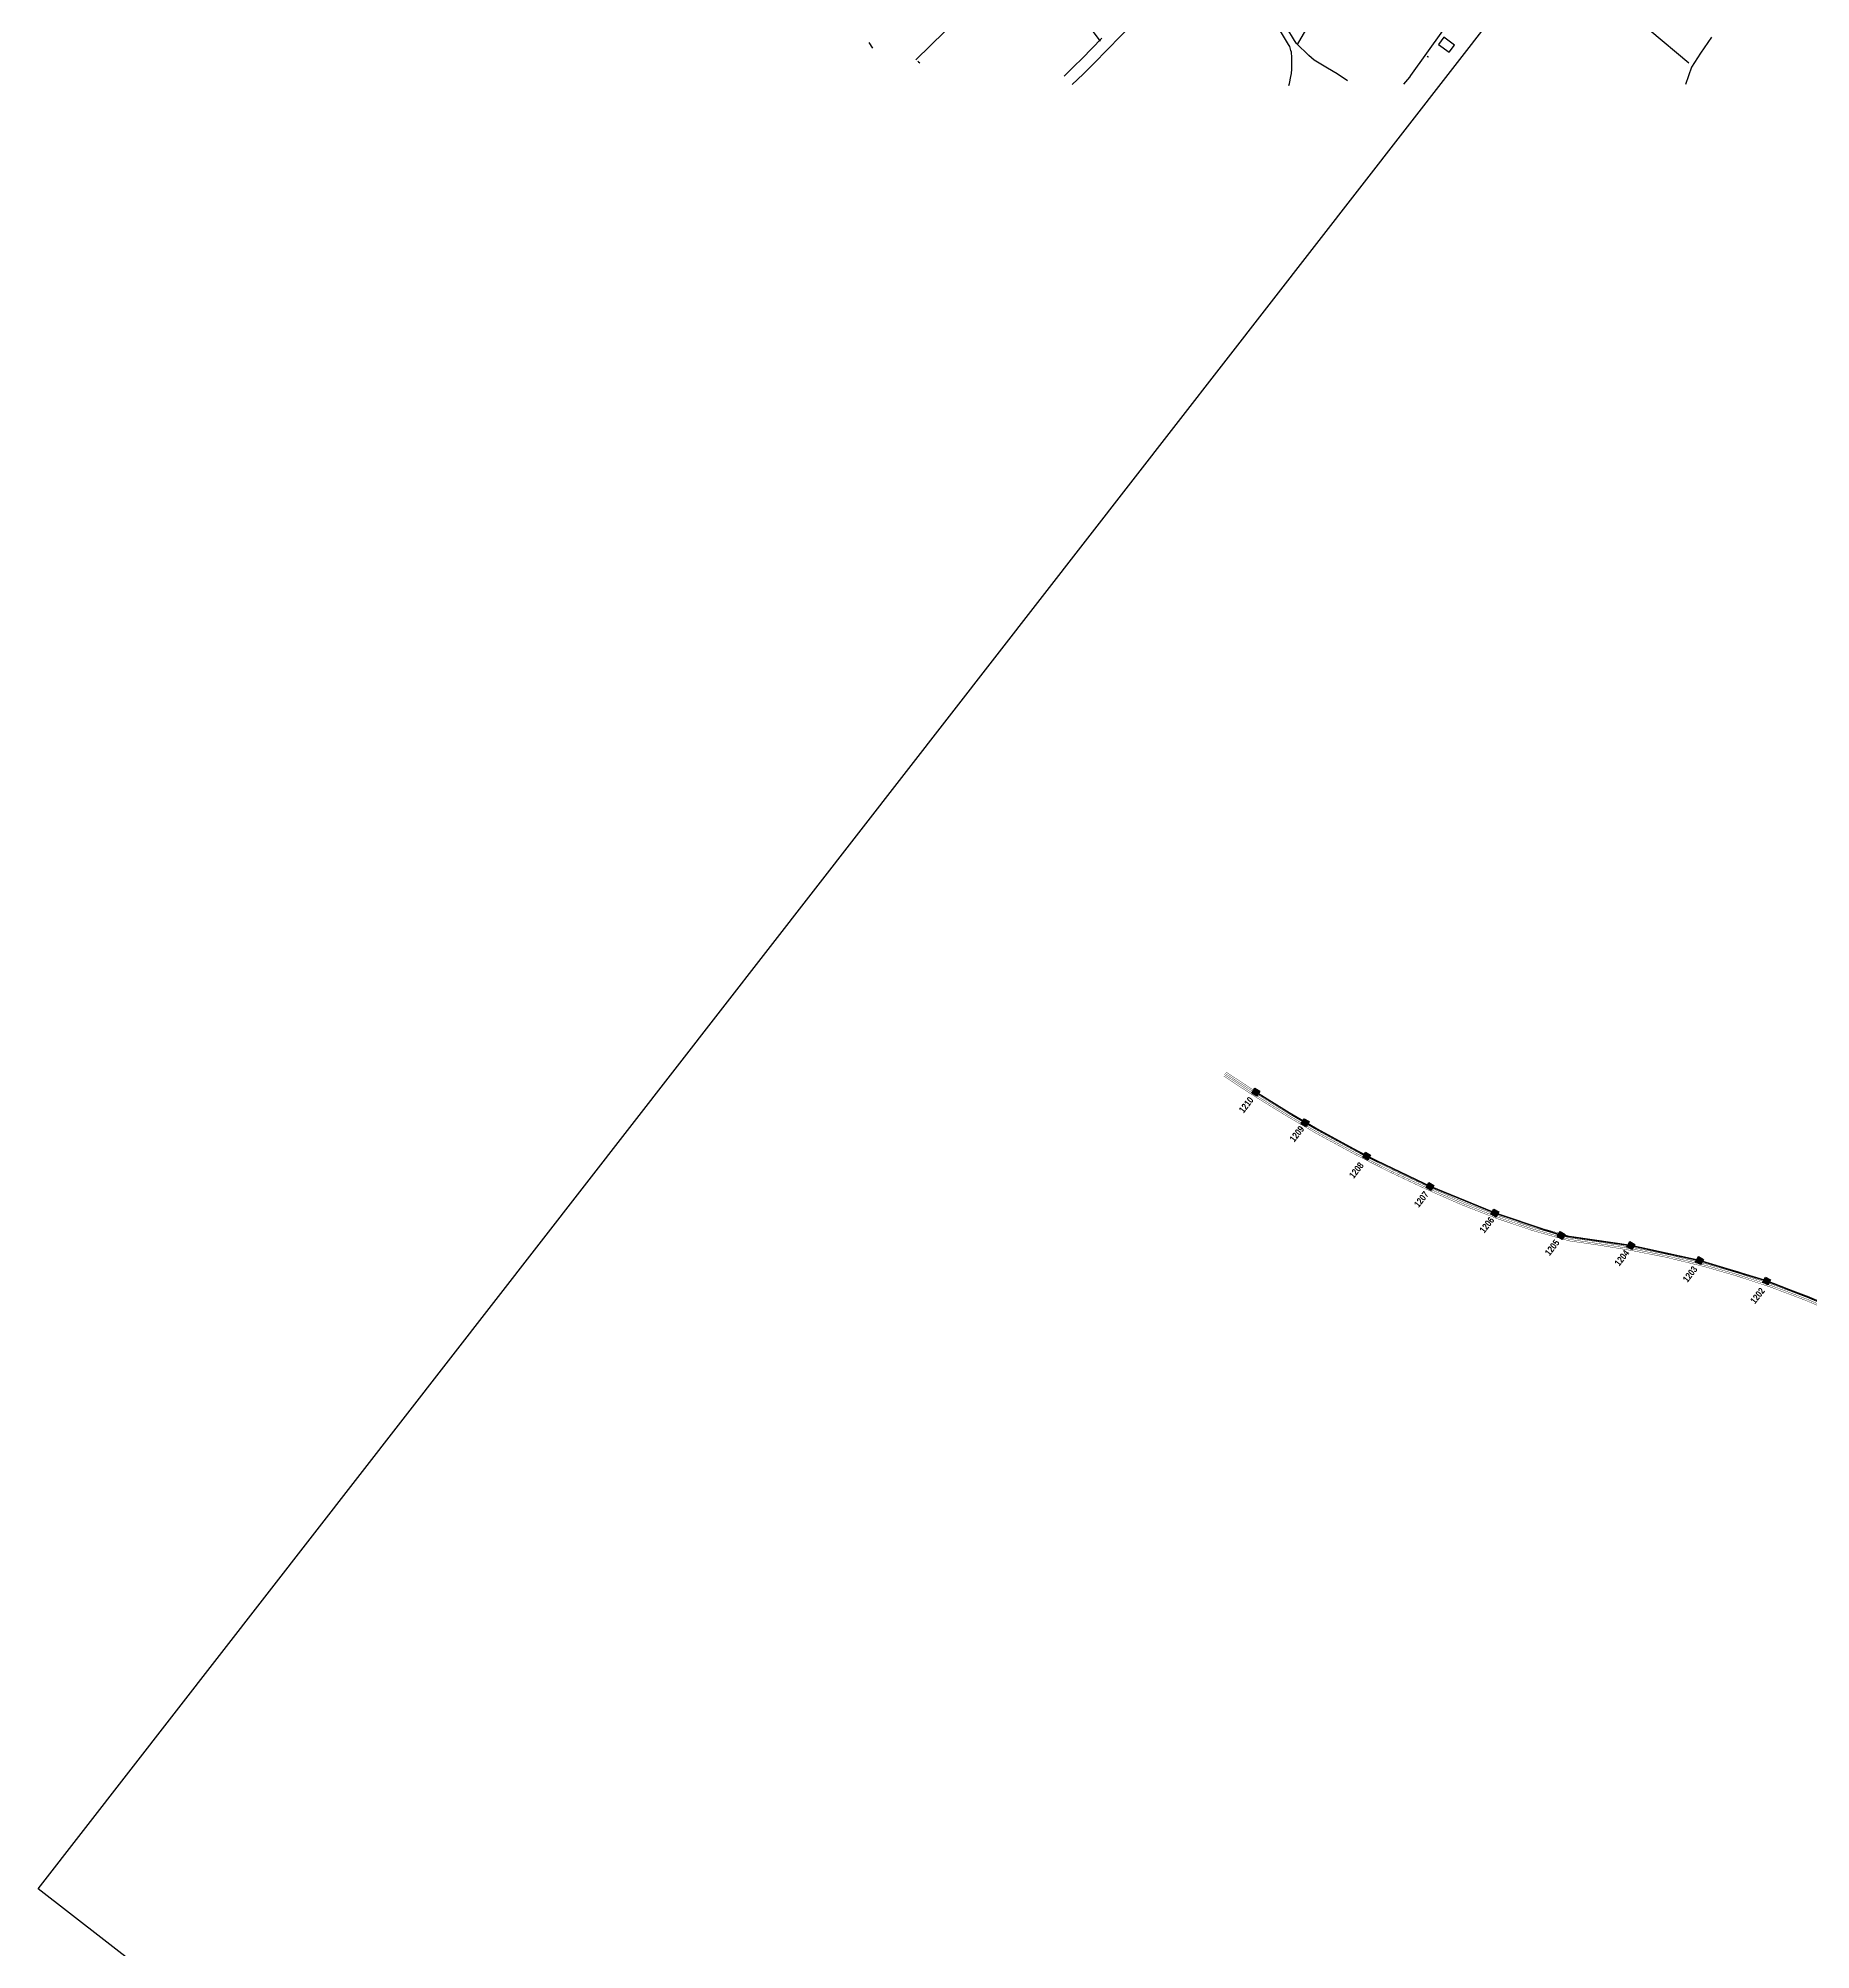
# Model space of a CAD drawing. Header units: metres. Extents: x 750363 to 753809, y 4417932 to 4421953.
# Drawn here: x 750363 to 751555, y 4419326 to 4420612 of the extents above; entities that cross this region are included whole.
import ezdxf

# ---------------------------------------------------------------- set-up
doc = ezdxf.new("R2010")
doc.units = ezdxf.units.M
for name, color, linetype in [('1-CONEXIÓN S.T.', 7, 'Continuous'), ('2-ARQUETAS-PASO', 170, 'Continuous'), ('2-TEXTO-ARQUETA-MT', 7, 'Continuous'), ('2-ZANJAS-MT', 10, 'Continuous'), ('ACEQUIAS$0$125', 8, 'Continuous'), ('ACEQUIAS$0$162', 8, 'Continuous'), ('CAMINOS$0$84', 8, 'Continuous'), ('CAMINOS$0$85', 8, 'Continuous'), ('M2$0$11', 8, 'Continuous')]:
    doc.layers.add(name, color=color, linetype=linetype)
doc.styles.add('Urbanismo_1_1000', font='swisscb.ttf', dxfattribs={"height": 3})

# ---------------------------------------------------------------- blocks, each defined once
blk = doc.blocks.new('Arqueta 001')
h = blk.add_hatch(color=255)
h.dxf.hatch_style = 1
h.paths.add_polyline_path([(-2, 1.9), (0, 0), (1.9, 1.9)])
h.paths.add_polyline_path([(0, 0), (-2, -2), (1.9, -2)])
h = blk.add_hatch(color=256)
h.dxf.hatch_style = 1
h.paths.add_polyline_path([(0, 0), (-2, 1.9), (-2, -2)])
h.paths.add_polyline_path([(1.9, -2), (1.9, 1.9), (0, 0)])
h = blk.add_hatch(color=256)
h.dxf.hatch_style = 1
h.paths.add_polyline_path([(1.9, 1.9), (-2, 1.9), (0, 0)])
h.paths.add_polyline_path([(0, 0), (-2, -2), (1.9, -2)])
for p, q in [((-2, 1.9), (1.9, 1.9)), ((-2, -2), (-2, 1.9)), ((-2, 1.9), (1.9, -2)), ((1.9, 1.9), (-2, -2)), ((1.9, 1.9), (1.9, -2)), ((1.9, -2), (-2, -2))]:
    blk.add_line(p, q)

msp = doc.modelspace()

# ---------------------------------------------------------------- linework, layer by layer
msp.add_lwpolyline([(750362.6, 4419366.9), (751925.9, 4421379.1), (753772.5, 4419944.5), (752209.3, 4417932.3)], close=True)
at = {"layer": '1-CONEXIÓN S.T.', "color": 212, "const_width": 0.25}
for points in [[(751577.7, 4419751.8), (751552.1, 4419762.7), (751528.9, 4419771.5), (751505, 4419779.4), (751483.8, 4419785.5), (751457.6, 4419791.9), (751434.2, 4419796.5), (751412.2, 4419800.1), (751392.6, 4419802.9), (751368.1, 4419809.8), (751344.6, 4419817.7), (751320.2, 4419827.2), (751296.3, 4419837.7), (751271.1, 4419849.6), (751249.2, 4419860.7), (751222.8, 4419875), (751202, 4419887.2), (751180.9, 4419900.2), (751160, 4419913.9)], [(751161.1, 4419915.6), (751182, 4419902), (751203, 4419889), (751223.9, 4419876.8), (751250.2, 4419862.5), (751272, 4419851.5), (751297.2, 4419839.6), (751321, 4419829.2), (751345.3, 4419819.7), (751368.7, 4419811.8), (751393, 4419804.9), (751412.5, 4419802.2), (751434.6, 4419798.6), (751458.1, 4419793.9), (751484.4, 4419787.5), (751505.6, 4419781.4), (751529.6, 4419773.5), (751552.9, 4419764.7), (751578.5, 4419753.7)]]:
    msp.add_lwpolyline(points, dxfattribs=at)
at = {"layer": '1-CONEXIÓN S.T.', "color": 212}
for points in [[(751160.6, 4419914.8, 0.25, 0.25, 0), (751181.4, 4419901.1, 0.25, 0.25, 0), (751202.5, 4419888.1, 0.25, 0.25, 0), (751223.4, 4419875.9, 0.25, 0.25, 0), (751249.7, 4419861.6, 0.25, 0.25, 0), (751271.5, 4419850.5, 0.25, 0.25, 0), (751296.7, 4419838.7, 0.25, 0.25, 0), (751320.6, 4419828.2, 0.25, 0.25, 0), (751344.9, 4419818.7, 0.25, 0.25, 0), (751368.4, 4419810.8, 0.25, 0.25, 0), (751392.8, 4419803.9, 0.25, 0.25, 0), (751412.3, 4419801.1, 0.25, 0.25, 0), (751434.4, 4419797.6, 0.25, 0.25, 0), (751457.8, 4419792.9, 0.25, 0.25, 0), (751484.1, 4419786.5, 0.25, 0.25, 0), (751505.3, 4419780.4, 0.25, 0.25, 0), (751529.3, 4419772.5, 0.25, 0.25, 0), (751552.5, 4419763.7, 0.25, 0.25, 0), (751578.1, 4419752.7, 0.25, 0.25, 0)], [(751161.7, 4419916.5, 0.25, 0.25, 0), (751182.6, 4419902.8, 0.25, 0.25, 0), (751203.6, 4419889.9, 0.25, 0.25, 0), (751224.4, 4419877.8, 0.25, 0.25, 0), (751250.6, 4419863.5, 0.25, 0.25, 0), (751272.5, 4419852.4, 0.25, 0.25, 0), (751297.6, 4419840.6, 0.25, 0.25, 0), (751321.4, 4419830.2, 0.25, 0.25, 0), (751345.6, 4419820.7, 0.25, 0.25, 0), (751369, 4419812.8, 0.25, 0.25, 0), (751393.2, 4419806, 0.25, 0.25, 0), (751412.6, 4419803.2, 0.25, 0.25, 0), (751434.8, 4419799.6, 0.25, 0.25, 0), (751458.3, 4419794.9, 0.25, 0.25, 0), (751484.6, 4419788.5, 0.25, 0.25, 0), (751505.9, 4419782.4, 0.25, 0.25, 0), (751530, 4419774.4, 0.25, 0.25, 0), (751553.2, 4419765.7, 0.25, 0.25, 0), (751579, 4419754.7, 0.25, 0.25, 0)]]:
    msp.add_lwpolyline(points, format="xyseb", dxfattribs=at)
at = {"layer": '2-ZANJAS-MT', "const_width": 1, "elevation": 1.3}
for points in [[(751181.7, 4419903.1), (751214.9, 4419882.5)], [(751214.9, 4419882.5), (751256.3, 4419860)], [(751256.3, 4419860), (751298.9, 4419839.6)], [(751298.9, 4419839.6), (751342.6, 4419821.7)], [(751342.6, 4419821.7), (751387.2, 4419806.6)], [(751387.2, 4419806.6), (751434, 4419799.8)], [(751434, 4419799.8), (751480.2, 4419789.7)], [(751480.2, 4419789.7), (751525.4, 4419776)], [(751525.4, 4419776), (751569.3, 4419758.8)]]:
    msp.add_lwpolyline(points, dxfattribs=at)
at = {"layer": 'ACEQUIAS$0$125', "color": 254}
for p, q in [((751209.8, 4420608, 1.3), (751254.6, 4420685, 1.3)), ((751391.4, 4420664, 1.3), (751473.1, 4420595.6, 1.3)), ((750991.7, 4420635.5, 1.3), (750953, 4420597.6, 1.3)), ((751488.2, 4420612.8, 1.3), (751480.9, 4420602.2, 1.3)), ((751480.9, 4420602.2, 1.3), (751474.8, 4420592.6, 1.3)), ((751474.8, 4420592.6, 1.3), (751470.8, 4420580.9, 1.3))]:
    msp.add_line(p, q, dxfattribs=at)
at = {"layer": 'ACEQUIAS$0$162', "color": 254}
for p, q in [((751203.8, 4420607.9, 1.3), (751188.3, 4420633.8, 1.3)), ((751204.6, 4420606.6, 1.3), (751203.8, 4420607.9, 1.3)), ((751203.8, 4420607.9, 1.3), (751203.8, 4420607.9, 1.3)), ((750954.3, 4420596.7, 1.3), (750954.8, 4420596.2, 1.3)), ((750954.8, 4420596.2, 1.3), (750955.6, 4420595.6, 1.3)), ((751205.4, 4420604, 1.3), (751204.6, 4420606.6, 1.3)), ((751205.8, 4420602.7, 1.3), (751205.4, 4420604, 1.3)), ((751205.9, 4420599.2, 1.3), (751205.8, 4420602.7, 1.3)), ((751205.9, 4420594.3, 1.3), (751205.9, 4420599.2, 1.3)), ((751205.9, 4420591.3, 1.3), (751205.9, 4420594.3, 1.3)), ((751297, 4420600.1, 1.3), (751297.6, 4420599.6, 1.3)), ((751297.6, 4420599.6, 1.3), (751297.8, 4420599.4, 1.3)), ((751204, 4420580.3, 1.3), (751204.3, 4420581.7, 1.3)), ((751204.3, 4420581.7, 1.3), (751205.4, 4420586.3, 1.3)), ((751205.4, 4420586.3, 1.3), (751205.7, 4420588.5, 1.3)), ((751205.7, 4420588.5, 1.3), (751205.9, 4420591.3, 1.3))]:
    msp.add_line(p, q, dxfattribs=at)
at = {"layer": 'CAMINOS$0$84', "color": 254}
for p, q in [((751005.9, 4420704.3, 1.3), (751077, 4420610.2, 1.3)), ((751318, 4420632.1, 1.3), (751285.9, 4420587, 1.3)), ((751077, 4420610.2, 1.3), (751076.9, 4420610.1, 1.3)), ((751207.8, 4420610.7, 1.3), (751202.5, 4420619.2, 1.3)), ((751209, 4420608.7, 1.3), (751207.8, 4420610.7, 1.3)), ((751217.4, 4420600.5, 1.3), (751209, 4420608.7, 1.3)), ((751220.9, 4420597.4, 1.3), (751217.4, 4420600.5, 1.3)), ((751229.9, 4420591.9, 1.3), (751220.9, 4420597.4, 1.3)), ((751236.4, 4420588.1, 1.3), (751229.9, 4420591.9, 1.3)), ((751243.5, 4420583.5, 1.3), (751236.4, 4420588.1, 1.3)), ((751285.1, 4420586, 1.3), (751281.2, 4420581.3, 1.3)), ((751285.9, 4420587, 1.3), (751285.1, 4420586, 1.3))]:
    msp.add_line(p, q, dxfattribs=at)
at = {"layer": 'CAMINOS$0$85', "color": 254}
for p, q in [((751078.2, 4420612.2, 1.3), (751065, 4420598.6, 1.3)), ((751088.7, 4420611.5, 1.3), (751083.9, 4420606.6, 1.3)), ((751095.8, 4420618.6, 1.3), (751088.7, 4420611.5, 1.3)), ((751060, 4420593.8, 1.3), (751052.7, 4420586.7, 1.3)), ((751064.3, 4420597.8, 1.3), (751060, 4420593.8, 1.3)), ((751065, 4420598.6, 1.3), (751064.3, 4420597.8, 1.3)), ((751083.9, 4420606.6, 1.3), (751070.8, 4420593.1, 1.3)), ((751065.5, 4420588, 1.3), (751058.1, 4420580.9, 1.3)), ((751069.9, 4420592.2, 1.3), (751065.5, 4420588, 1.3)), ((751070.8, 4420593.1, 1.3), (751069.9, 4420592.2, 1.3))]:
    msp.add_line(p, q, dxfattribs=at)
at = {"layer": 'M2$0$11', "color": 254}
for p, q in [((750924.1, 4420605.5, 1.3), (750921.7, 4420609.2, 1.3)), ((751308.2, 4420612.8, 1.3), (751304.7, 4420608, 1.3)), ((751304.7, 4420608, 1.3), (751311.8, 4420602.7, 1.3)), ((751315.3, 4420607.4, 1.3), (751308.2, 4420612.8, 1.3)), ((751311.8, 4420602.7, 1.3), (751315.3, 4420607.4, 1.3))]:
    msp.add_line(p, q, dxfattribs=at)

# ---------------------------------------------------------------- block references
at = {"layer": '2-ARQUETAS-PASO', "rotation": 60.29154990221708}
for p in [(751181.7, 4419903.1, 1.3), (751214.9, 4419882.5, 1.3), (751256.3, 4419860, 1.3), (751298.9, 4419839.6, 1.3), (751342.6, 4419821.7, 1.3), (751387.2, 4419806.6, 1.3), (751434, 4419799.8, 1.3), (751480.2, 4419789.7, 1.3), (751525.4, 4419776, 1.3)]:
    msp.add_blockref('Arqueta 001', p, dxfattribs=at)

# ---------------------------------------------------------------- texts
at = {"layer": '2-TEXTO-ARQUETA-MT', "char_height": 4.5, "width": 3.719, "attachment_point": 5, "rotation": 52.1633, "style": 'Urbanismo_1_1000'}
for s, insert in [('1210', (751175.3, 4419894.4, 2.7)), ('1209', (751209.4, 4419874.9, 2.7)), ('1208', (751249.4, 4419850.4, 2.7)), ('1207', (751293.1, 4419830.9, 2.7)), ('1206', (751337.2, 4419813.6, 2.7)), ('1205', (751381.1, 4419798.4, 2.7)), ('1204', (751428, 4419791.4, 2.7)), ('1203', (751473.9, 4419780.5, 2.7)), ('1202', (751519.3, 4419766, 2.7))]:
    msp.add_mtext(s, dxfattribs=dict(at, insert=insert))

doc.saveas('drawing.dxf')
